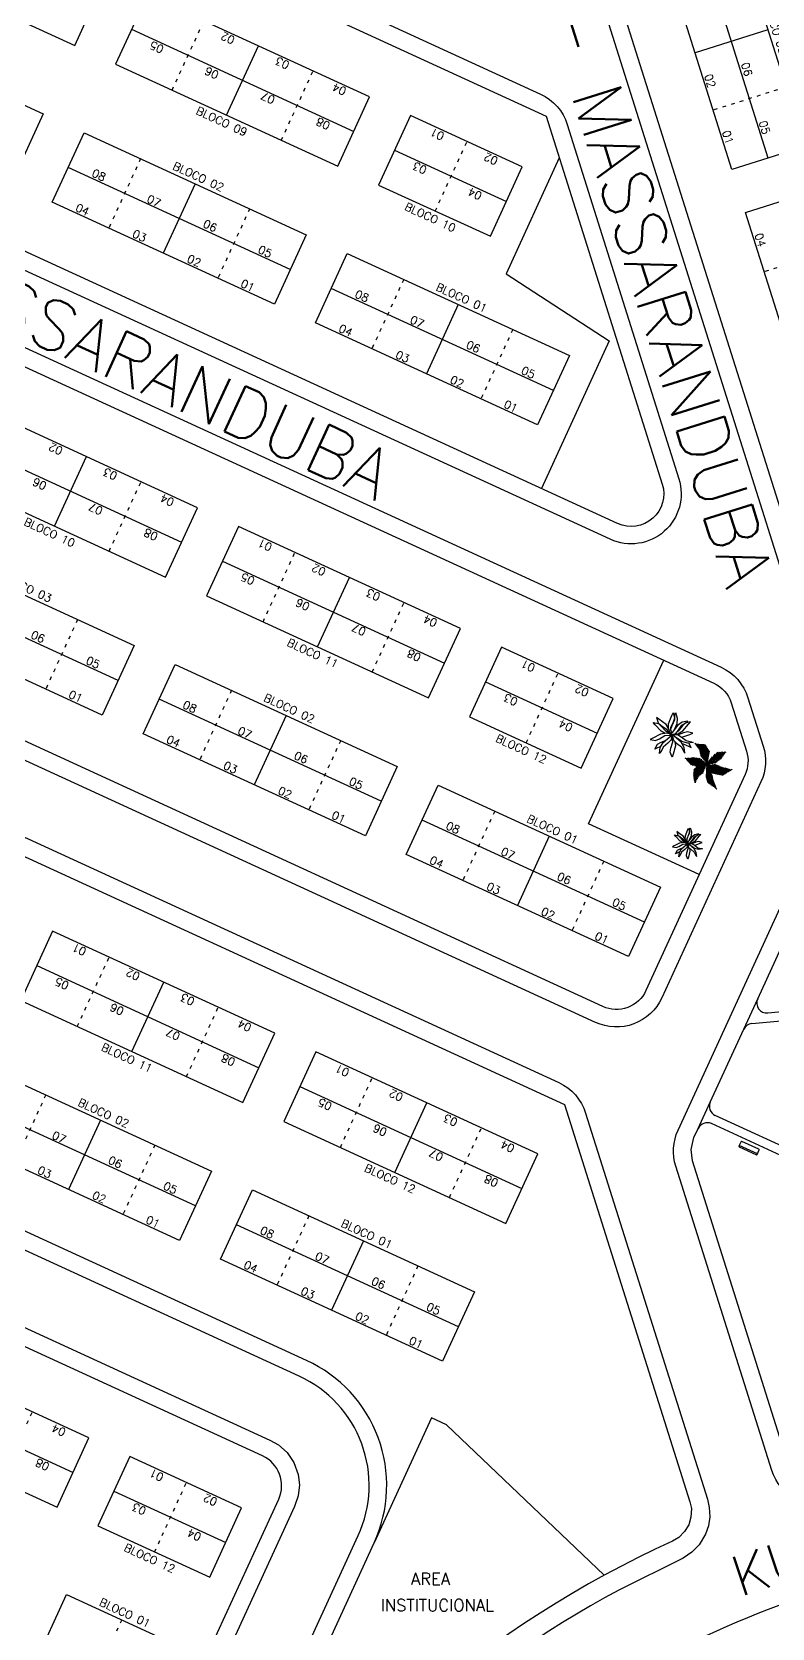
# Model space of a CAD drawing. Extents: x 714896 to 749292, y 8417558 to 8447149.
# Drawn here: x 739286.4 to 739360.4, y 8429287.9 to 8429447.4 of the extents above; entities that cross this region are included whole.
import ezdxf

# ---------------------------------------------------------------- set-up
doc = ezdxf.new("R2010")
doc.units = 0
doc.header["$MEASUREMENT"] = 0
doc.linetypes.add('ACAD_ISO03W100', pattern=[30, 12, -18])
for name, color, linetype in [('LOTE', 7, 'CONTINUOUS'), ('NUM-PORTA', 7, 'CONTINUOUS'), ('QUADRA', 6, 'CONTINUOUS'), ('REFERENCIA', 7, 'CONTINUOUS'), ('TEXTO', 7, 'CONTINUOUS'), ('TEXTODERUA', 3, 'CONTINUOUS')]:
    doc.layers.add(name, color=color, linetype=linetype)
doc.styles.add('ROMANS', font='ROMANS.SHX', dxfattribs={"height": 1.5})

msp = doc.modelspace()

# ---------------------------------------------------------------- linework, layer by layer
at = {"layer": 'LOTE', "color": 7}
for p, q in [((739359.94, 8429349.37, 524.97), (739380.35, 8429351.28, 524.97)), ((739358.36, 8429348.32, 524.97), (739380.02, 8429350.34, 524.97)), ((739375.02, 8429328.8, 524.97), (739354.31, 8429338.31, 524.97)), ((739375.4, 8429329.62, 524.97), (739354.69, 8429339.13, 524.97))]:
    msp.add_line(p, q, dxfattribs=at)
at = {"layer": 'LOTE', "color": 7, "elevation": 524.97}
for points in [[(739290.67, 8429446.07), (739293.85, 8429453.01), (739271.65, 8429463.21), (739268.46, 8429456.27)], [(739349.01, 8429456.97), (739356.29, 8429459.27), (739363.64, 8429435.96), (739356.36, 8429433.67)], [(739316.96, 8429434), (739320.15, 8429440.94), (739297.94, 8429451.13), (739294.76, 8429444.19)], [(739262.13, 8429442.49), (739265.32, 8429449.42), (739287.53, 8429439.23), (739284.34, 8429432.29)], [(739332.22, 8429426.99), (739335.4, 8429433.93), (739324.24, 8429439.06), (739321.05, 8429432.12)], [(739288.43, 8429430.41), (739291.62, 8429437.35), (739313.82, 8429427.15), (739310.64, 8429420.22)], [(739357.71, 8429429.38), (739365, 8429431.67), (739372.35, 8429408.37), (739365.07, 8429406.07)], [(739314.73, 8429418.34), (739317.91, 8429425.28), (739340.12, 8429415.08), (739336.93, 8429408.14)], [(739280.74, 8429410.07), (739277.55, 8429403.13), (739299.76, 8429392.93), (739302.94, 8429399.87)], [(739307.03, 8429397.99), (739303.85, 8429391.05), (739326.05, 8429380.86), (739329.24, 8429387.8)], [(739271.22, 8429389.35), (739274.41, 8429396.28), (739296.62, 8429386.09), (739293.43, 8429379.15)], [(739333.33, 8429385.92), (739330.14, 8429378.98), (739341.31, 8429373.85), (739344.49, 8429380.79)], [(739297.52, 8429377.27), (739300.71, 8429384.21), (739322.91, 8429374.01), (739319.73, 8429367.08)], [(739323.81, 8429365.2), (739327, 8429372.14), (739349.21, 8429361.94), (739346.02, 8429355)], [(739288.46, 8429357.55), (739285.28, 8429350.61), (739307.48, 8429340.42), (739310.67, 8429347.35)], [(739314.76, 8429345.48), (739311.57, 8429338.54), (739333.78, 8429328.34), (739336.97, 8429335.28)], [(739278.95, 8429336.83), (739282.14, 8429343.77), (739304.34, 8429333.57), (739301.16, 8429326.63)], [(739305.25, 8429324.76), (739308.43, 8429331.7), (739330.64, 8429321.5), (739327.45, 8429314.56)], [(739269.89, 8429317.11), (739266.71, 8429310.17), (739288.91, 8429299.98), (739292.1, 8429306.91)], [(739296.19, 8429305.04), (739293, 8429298.1), (739304.17, 8429292.97), (739307.35, 8429299.91)], [(739286.68, 8429284.32), (739289.86, 8429291.25), (739301.03, 8429286.13), (739297.84, 8429279.19)]]:
    msp.add_lwpolyline(points, close=True, dxfattribs=at)
for points in [[(739359.98, 8429434.81), (739352.65, 8429458.12)], [(739296.36, 8429447.68), (739318.56, 8429437.48)], [(739359.96, 8429447.62), (739352.68, 8429445.33)], [(739305.86, 8429439.09), (739309.05, 8429446.03)], [(739322.65, 8429435.6), (739333.82, 8429430.48)], [(739312.22, 8429423.67), (739290.02, 8429433.87)], [(739339.11, 8429434.82), (739333.79, 8429423.23), (739344.1, 8429416.55), (739337.32, 8429401.8)], [(739302.72, 8429432.25), (739299.53, 8429425.31)], [(739338.52, 8429411.59), (739316.31, 8429421.79)], [(739329.01, 8429420.18), (739325.83, 8429413.24)], [(739279.15, 8429406.61), (739301.36, 8429396.42)], [(739288.66, 8429398.03), (739291.84, 8429404.97)], [(739305.45, 8429394.54), (739327.65, 8429384.34)], [(739295.02, 8429382.6), (739272.81, 8429392.8)], [(739314.95, 8429385.95), (739318.14, 8429392.89)], [(739353.09, 8429363.2), (739342.04, 8429368.27), (739349.56, 8429384.63)], [(739331.74, 8429382.46), (739342.91, 8429377.34)], [(739321.31, 8429370.53), (739299.1, 8429380.72)], [(739311.81, 8429379.11), (739308.62, 8429372.17)], [(739347.61, 8429358.45), (739325.4, 8429368.65)], [(739338.1, 8429367.04), (739334.92, 8429360.1)], [(739286.88, 8429354.1), (739309.08, 8429343.9)], [(739296.38, 8429345.51), (739299.57, 8429352.45)], [(739313.17, 8429342.02), (739335.38, 8429331.83)], [(739302.74, 8429330.09), (739280.54, 8429340.28)], [(739322.68, 8429333.44), (739325.86, 8429340.38)], [(739293.24, 8429338.67), (739290.05, 8429331.73)], [(739329.04, 8429318.01), (739306.83, 8429328.21)], [(739319.53, 8429326.6), (739316.35, 8429319.66)], [(739268.31, 8429313.66), (739290.51, 8429303.46)], [(739343.6, 8429293.18), (739327.84, 8429308.22), (739326.34, 8429308.91), (739320.6, 8429296.41)], [(739294.6, 8429301.58), (739305.77, 8429296.46)]]:
    msp.add_lwpolyline(points, dxfattribs=at)
at = {"layer": 'LOTE', "color": 7, "linetype": 'ACAD_ISO03W100', "ltscale": 0.03, "elevation": 524.97}
for points in [[(739300.41, 8429441.6), (739303.6, 8429448.54)], [(739311.32, 8429436.59), (739314.5, 8429443.53)], [(739361.77, 8429441.9), (739354.49, 8429439.6)], [(739326.71, 8429429.52), (739329.89, 8429436.46)], [(739297.26, 8429434.76), (739294.08, 8429427.82)], [(739308.17, 8429429.75), (739304.98, 8429422.81)], [(739366.87, 8429425.75), (739359.58, 8429423.45)], [(739323.56, 8429422.68), (739320.37, 8429415.74)], [(739334.46, 8429417.68), (739331.28, 8429410.74)], [(739294.11, 8429395.52), (739297.3, 8429402.46)], [(739309.5, 8429388.46), (739312.69, 8429395.4)], [(739320.41, 8429383.45), (739323.59, 8429390.39)], [(739290.96, 8429388.68), (739287.78, 8429381.74)], [(739335.8, 8429376.38), (739338.98, 8429383.32)], [(739306.35, 8429381.62), (739303.17, 8429374.68)], [(739317.26, 8429376.61), (739314.07, 8429369.67)], [(739332.65, 8429369.54), (739329.46, 8429362.6)], [(739343.55, 8429364.53), (739340.37, 8429357.6)], [(739290.93, 8429348.02), (739294.12, 8429354.96)], [(739301.84, 8429343.01), (739305.02, 8429349.95)], [(739317.23, 8429335.94), (739320.41, 8429342.88)], [(739287.78, 8429341.18), (739284.6, 8429334.24)], [(739328.13, 8429330.94), (739331.32, 8429337.87)], [(739298.69, 8429336.17), (739295.5, 8429329.23)], [(739314.08, 8429329.1), (739310.89, 8429322.16)], [(739324.98, 8429324.09), (739321.8, 8429317.16)], [(739283.27, 8429302.57), (739286.45, 8429309.51)], [(739298.66, 8429295.5), (739301.84, 8429302.44)], [(739295.37, 8429288.72), (739292.19, 8429281.79)]]:
    msp.add_lwpolyline(points, dxfattribs=at)
at = {"layer": 'LOTE', "color": 7}
for centre, start, end in [((739359.85, 8429350.37, 524.97), 155.3364, 275.3364), ((739358.45, 8429347.32, 524.97), 95.3364, 155.3364), ((739355.11, 8429340.04, 524.97), 155.3364, 245.3364), ((739353.9, 8429337.4, 524.97), 65.3364, 155.3364)]:
    msp.add_arc(centre, 1, start, end, dxfattribs=at)
at = {"layer": 'QUADRA', "color": 6, "elevation": 524.97}
msp.add_lwpolyline([(739367.69, 8429379.29), (739330.18, 8429498.04), (739329.85, 8429498.88), (739329.19, 8429500.25), (739328.24, 8429501.76), (739327.18, 8429503.09), (739326.06, 8429504.19), (739324.36, 8429505.5), (739322.8, 8429506.4), (739244.57, 8429542.32, -0.493265), (739242.98, 8429546.63), (739254.45, 8429571.62, -0.416365), (739258.76, 8429573.22), (739336.5, 8429537.52, 0.512171), (739355.91, 8429548.54), (739356.12, 8429548.53), (739351.05, 8429494.46), (739350.6, 8429489.67), (739385.3, 8429379.71)], format="xyb", dxfattribs=at)
for points in [[(739349.4, 8429402.23, -0.650494), (739344.94, 8429398.3), (739207.66, 8429461.34, -0.414214), (739205.94, 8429465.98), (739217.31, 8429490.74, -0.414214), (739221.62, 8429492.34), (739337.8, 8429439)], [(739356.3, 8429380.36), (739357.82, 8429375.53, -0.186129), (739357.68, 8429373.19), (739347.77, 8429351.61, -0.414214), (739343.46, 8429350.02), (739189.09, 8429420.9, -0.414214), (739187.37, 8429425.54), (739198.64, 8429450.07, -0.414214), (739203.28, 8429451.8), (739354.55, 8429382.33, -0.211758)], [(739320.6, 8429296.41, 0.414214), (739313.85, 8429314.65), (739170.3, 8429380.56, -0.414214), (739168.7, 8429384.87), (739180.07, 8429409.63, -0.414214), (739184.71, 8429411.35), (739339.64, 8429340.21), (739352.17, 8429300.51), (739352.31, 8429299.83), (739352.27, 8429298.99), (739352.05, 8429298.23), (739351.64, 8429297.54), (739351.05, 8429296.95), (739350.41, 8429296.57, 0.142588), (739305.45, 8429257.98), (739303.39, 8429258.93), (739309.13, 8429271.42), (739320.6, 8429296.41)], [(739151.73, 8429340.12), (739295.28, 8429274.21, 0.414214), (739299.59, 8429275.8), (739311.06, 8429300.79, 0.414214), (739309.46, 8429305.1), (739165.91, 8429371.02, 0.414214), (739161.6, 8429369.42), (739150.13, 8429344.43, 0.414214)]]:
    msp.add_lwpolyline(points, format="xyb", close=True, dxfattribs=at)
msp.add_lwpolyline([(739361.95, 8429304.42), (739352.43, 8429334.59), (739352.28, 8429335.73), (739352.57, 8429336.92), (739352.99, 8429337.82), (739354.2, 8429340.46), (739357.54, 8429347.74), (739358.94, 8429350.78), (739366.53, 8429367.31)], dxfattribs=at)
at = {"layer": 'REFERENCIA', "color": 3}
for p, q in [((739350.01, 8429377.41, 524.97), (739350.17, 8429377.33, 524.97)), ((739350.09, 8429377.26, 524.97), (739350.19, 8429377.23, 524.97)), ((739352.67, 8429376.29, 524.97), (739352.67, 8429376.31, 524.97)), ((739352.7, 8429376.27, 524.97), (739352.67, 8429376.27, 524.97)), ((739352.86, 8429376.17, 524.97), (739352.73, 8429376.18, 524.97)), ((739352.75, 8429376.24, 524.97), (739352.76, 8429376.3, 524.97)), ((739353.02, 8429376.08, 524.97), (739352.8, 8429376.09, 524.97)), ((739352.83, 8429376.19, 524.97), (739352.85, 8429376.29, 524.97)), ((739353.19, 8429375.98, 524.97), (739352.86, 8429376, 524.97)), ((739352.91, 8429376.15, 524.97), (739352.94, 8429376.28, 524.97)), ((739352.99, 8429376.1, 524.97), (739353.03, 8429376.27, 524.97)), ((739353.07, 8429376.05, 524.97), (739353.11, 8429376.26, 524.97)), ((739353.15, 8429376, 524.97), (739353.2, 8429376.25, 524.97)), ((739353.23, 8429375.96, 524.97), (739353.29, 8429376.24, 524.97)), ((739353.31, 8429375.91, 524.97), (739353.38, 8429376.23, 524.97)), ((739353.39, 8429375.86, 524.97), (739353.46, 8429376.23, 524.97)), ((739353.46, 8429375.77, 524.97), (739353.55, 8429376.22, 524.97)), ((739353.52, 8429375.65, 524.97), (739353.64, 8429376.21, 524.97)), ((739353.59, 8429375.52, 524.97), (739353.72, 8429376.17, 524.97)), ((739353.65, 8429375.39, 524.97), (739353.79, 8429376.07, 524.97)), ((739353.71, 8429375.27, 524.97), (739353.86, 8429375.96, 524.97)), ((739351.7, 8429374.86, 524.97), (739351.74, 8429374.81, 524.97)), ((739351.74, 8429374.8, 524.97), (739351.72, 8429374.79, 524.97)), ((739351.85, 8429374.76, 524.97), (739351.77, 8429374.72, 524.97)), ((739351.81, 8429374.87, 524.97), (739351.88, 8429374.75, 524.97)), ((739351.96, 8429374.72, 524.97), (739351.83, 8429374.65, 524.97)), ((739352.07, 8429374.67, 524.97), (739351.89, 8429374.58, 524.97)), ((739351.91, 8429374.87, 524.97), (739352.02, 8429374.69, 524.97)), ((739352.18, 8429374.63, 524.97), (739351.94, 8429374.51, 524.97)), ((739352.3, 8429374.59, 524.97), (739352, 8429374.44, 524.97)), ((739352.01, 8429374.87, 524.97), (739352.16, 8429374.64, 524.97)), ((739352.41, 8429374.54, 524.97), (739352.06, 8429374.37, 524.97)), ((739352.11, 8429374.88, 524.97), (739352.3, 8429374.58, 524.97)), ((739352.53, 8429374.51, 524.97), (739352.11, 8429374.3, 524.97)), ((739352.73, 8429374.51, 524.97), (739352.17, 8429374.23, 524.97)), ((739352.21, 8429374.88, 524.97), (739352.45, 8429374.53, 524.97)), ((739352.92, 8429374.51, 524.97), (739352.23, 8429374.16, 524.97)), ((739352.32, 8429374.89, 524.97), (739352.57, 8429374.51, 524.97)), ((739353.12, 8429374.5, 524.97), (739352.35, 8429374.12, 524.97)), ((739352.42, 8429374.89, 524.97), (739352.67, 8429374.51, 524.97)), ((739353.22, 8429374.46, 524.97), (739352.48, 8429374.09, 524.97)), ((739352.52, 8429374.89, 524.97), (739352.78, 8429374.51, 524.97)), ((739353.33, 8429374.41, 524.97), (739352.61, 8429374.06, 524.97)), ((739352.64, 8429374.88, 524.97), (739352.88, 8429374.51, 524.97)), ((739353.44, 8429374.37, 524.97), (739352.74, 8429374.02, 524.97)), ((739352.75, 8429374.86, 524.97), (739352.98, 8429374.51, 524.97)), ((739352.86, 8429374.85, 524.97), (739353.09, 8429374.51, 524.97)), ((739353.35, 8429375.88, 524.97), (739352.92, 8429375.91, 524.97)), ((739353.45, 8429375.79, 524.97), (739352.98, 8429375.82, 524.97)), ((739352.98, 8429374.84, 524.97), (739353.23, 8429374.46, 524.97)), ((739353.5, 8429375.7, 524.97), (739353.05, 8429375.72, 524.97)), ((739353.09, 8429374.83, 524.97), (739353.37, 8429374.4, 524.97)), ((739353.54, 8429375.61, 524.97), (739353.11, 8429375.63, 524.97)), ((739353.59, 8429375.52, 524.97), (739353.13, 8429375.54, 524.97)), ((739353.63, 8429375.43, 524.97), (739353.15, 8429375.46, 524.97)), ((739353.68, 8429375.34, 524.97), (739353.17, 8429375.37, 524.97)), ((739353.72, 8429375.25, 524.97), (739353.19, 8429375.28, 524.97)), ((739353.75, 8429375.16, 524.97), (739353.21, 8429375.19, 524.97)), ((739353.76, 8429375.07, 524.97), (739353.23, 8429375.1, 524.97)), ((739353.77, 8429374.98, 524.97), (739353.25, 8429375.01, 524.97)), ((739353.25, 8429374.74, 524.97), (739353.52, 8429374.33, 524.97)), ((739353.78, 8429374.89, 524.97), (739353.32, 8429374.92, 524.97)), ((739353.79, 8429374.81, 524.97), (739353.4, 8429374.83, 524.97)), ((739353.8, 8429374.72, 524.97), (739353.49, 8429374.73, 524.97)), ((739353.5, 8429374.52, 524.97), (739353.66, 8429374.27, 524.97)), ((739353.81, 8429374.63, 524.97), (739353.57, 8429374.64, 524.97)), ((739353.84, 8429374.43, 524.97), (739353.58, 8429374.31, 524.97)), ((739353.82, 8429374.54, 524.97), (739353.66, 8429374.55, 524.97)), ((739353.83, 8429374.45, 524.97), (739353.75, 8429374.46, 524.97)), ((739353.76, 8429375.06, 524.97), (739353.92, 8429375.85, 524.97)), ((739353.79, 8429374.78, 524.97), (739353.99, 8429375.75, 524.97)), ((739353.83, 8429374.5, 524.97), (739354.06, 8429375.64, 524.97)), ((739354.08, 8429374.45, 524.97), (739353.83, 8429374.33, 524.97)), ((739353.84, 8429374.36, 524.97), (739353.83, 8429374.36, 524.97)), ((739353.88, 8429374.34, 524.97), (739354.13, 8429375.54, 524.97)), ((739353.99, 8429374.37, 524.97), (739354.5, 8429374.3, 524.97)), ((739354.02, 8429374.44, 524.97), (739354.41, 8429374.97, 524.97)), ((739354.05, 8429374.45, 524.97), (739354.74, 8429374.36, 524.97)), ((739354.11, 8429374.53, 524.97), (739354.83, 8429374.43, 524.97)), ((739354.17, 8429374.61, 524.97), (739354.93, 8429374.51, 524.97)), ((739354.23, 8429374.69, 524.97), (739355.02, 8429374.59, 524.97)), ((739354.29, 8429374.77, 524.97), (739355.12, 8429374.66, 524.97)), ((739354.35, 8429374.85, 524.97), (739355.22, 8429374.74, 524.97)), ((739354.45, 8429374.88, 524.97), (739354.7, 8429375.22, 524.97)), ((739354.55, 8429374.91, 524.97), (739355.31, 8429374.81, 524.97)), ((739354.59, 8429374.92, 524.97), (739354.95, 8429375.42, 524.97)), ((739354.73, 8429374.96, 524.97), (739355.07, 8429375.43, 524.97)), ((739354.76, 8429374.97, 524.97), (739355.37, 8429374.9, 524.97)), ((739354.87, 8429375.01, 524.97), (739355.18, 8429375.44, 524.97)), ((739354.97, 8429375.04, 524.97), (739355.42, 8429374.98, 524.97)), ((739355.01, 8429375.05, 524.97), (739355.3, 8429375.45, 524.97)), ((739355.15, 8429375.09, 524.97), (739355.41, 8429375.46, 524.97)), ((739355.16, 8429375.1, 524.97), (739355.48, 8429375.06, 524.97)), ((739355.28, 8429375.17, 524.97), (739355.53, 8429375.14, 524.97)), ((739355.34, 8429375.2, 524.97), (739355.53, 8429375.47, 524.97)), ((739355.41, 8429375.24, 524.97), (739355.59, 8429375.22, 524.97)), ((739355.53, 8429375.32, 524.97), (739355.64, 8429375.48, 524.97)), ((739355.53, 8429375.32, 524.97), (739355.65, 8429375.3, 524.97)), ((739355.65, 8429375.39, 524.97), (739355.7, 8429375.38, 524.97)), ((739355.72, 8429375.43, 524.97), (739355.74, 8429375.47, 524.97)), ((739352.76, 8429372.93, 524.97), (739352.52, 8429373.09, 524.97)), ((739352.74, 8429372.83, 524.97), (739352.52, 8429372.98, 524.97)), ((739352.77, 8429373.02, 524.97), (739352.53, 8429373.19, 524.97)), ((739352.8, 8429373.22, 524.97), (739352.54, 8429373.39, 524.97)), ((739352.78, 8429373.12, 524.97), (739352.54, 8429373.29, 524.97)), ((739352.81, 8429373.31, 524.97), (739352.55, 8429373.49, 524.97)), ((739352.73, 8429372.73, 524.97), (739352.55, 8429372.86, 524.97)), ((739352.82, 8429373.41, 524.97), (739352.56, 8429373.59, 524.97)), ((739352.88, 8429373.48, 524.97), (739352.57, 8429373.69, 524.97)), ((739352.93, 8429373.55, 524.97), (739352.62, 8429373.76, 524.97)), ((739352.98, 8429373.62, 524.97), (739352.68, 8429373.82, 524.97)), ((739352.78, 8429372.55, 524.97), (739352.74, 8429372.79, 524.97)), ((739353.03, 8429373.7, 524.97), (739352.75, 8429373.89, 524.97)), ((739352.85, 8429372.67, 524.97), (739352.77, 8429373.07, 524.97)), ((739353.08, 8429373.77, 524.97), (739352.81, 8429373.95, 524.97)), ((739352.92, 8429372.78, 524.97), (739352.81, 8429373.34, 524.97)), ((739352.98, 8429372.9, 524.97), (739352.87, 8429373.48, 524.97)), ((739353.14, 8429373.83, 524.97), (739352.88, 8429374.01, 524.97)), ((739353.23, 8429373.87, 524.97), (739352.94, 8429374.07, 524.97)), ((739353.05, 8429373.02, 524.97), (739352.95, 8429373.58, 524.97)), ((739353.55, 8429374.32, 524.97), (739352.98, 8429374.04, 524.97)), ((739353.32, 8429373.92, 524.97), (739353, 8429374.14, 524.97)), ((739353.13, 8429373.09, 524.97), (739353.02, 8429373.68, 524.97)), ((739353.21, 8429373.15, 524.97), (739353.09, 8429373.78, 524.97)), ((739353.41, 8429373.96, 524.97), (739353.11, 8429374.17, 524.97)), ((739353.28, 8429373.21, 524.97), (739353.16, 8429373.84, 524.97)), ((739353.36, 8429373.26, 524.97), (739353.25, 8429373.88, 524.97)), ((739353.5, 8429374.01, 524.97), (739353.26, 8429374.17, 524.97)), ((739353.65, 8429374.28, 524.97), (739353.29, 8429374.1, 524.97)), ((739353.44, 8429373.32, 524.97), (739353.33, 8429373.92, 524.97)), ((739353.59, 8429374.05, 524.97), (739353.41, 8429374.18, 524.97)), ((739353.51, 8429373.43, 524.97), (739353.41, 8429373.96, 524.97)), ((739353.57, 8429373.57, 524.97), (739353.49, 8429374, 524.97)), ((739353.68, 8429374.1, 524.97), (739353.56, 8429374.18, 524.97)), ((739353.64, 8429373.71, 524.97), (739353.57, 8429374.04, 524.97)), ((739353.76, 8429374.23, 524.97), (739353.6, 8429374.15, 524.97)), ((739353.7, 8429373.85, 524.97), (739353.65, 8429374.08, 524.97)), ((739353.85, 8429374.34, 524.97), (739353.69, 8429374.26, 524.97)), ((739353.77, 8429374.14, 524.97), (739353.72, 8429374.18, 524.97)), ((739353.76, 8429373.99, 524.97), (739353.73, 8429374.14, 524.97)), ((739353.75, 8429374.3, 524.97), (739353.82, 8429374.18, 524.97)), ((739353.78, 8429373.04, 524.97), (739354.41, 8429373.13, 524.97)), ((739353.78, 8429372.95, 524.97), (739354.43, 8429373.04, 524.97)), ((739353.78, 8429373, 524.97), (739353.94, 8429372.39, 524.97)), ((739353.79, 8429373.13, 524.97), (739354.37, 8429373.21, 524.97)), ((739353.86, 8429374.24, 524.97), (739353.8, 8429374.21, 524.97)), ((739353.8, 8429373.31, 524.97), (739354.3, 8429373.38, 524.97)), ((739353.8, 8429373.22, 524.97), (739354.33, 8429373.3, 524.97)), ((739353.81, 8429373.49, 524.97), (739354.22, 8429373.55, 524.97)), ((739353.81, 8429373.4, 524.97), (739354.26, 8429373.46, 524.97)), ((739353.84, 8429374.01, 524.97), (739353.82, 8429374.16, 524.97)), ((739353.82, 8429374.13, 524.97), (739353.82, 8429374.15, 524.97)), ((739353.82, 8429374.14, 524.97), (739354.07, 8429374.1, 524.97)), ((739353.82, 8429373.58, 524.97), (739354.18, 8429373.63, 524.97)), ((739353.83, 8429373.76, 524.97), (739354.1, 8429373.79, 524.97)), ((739353.83, 8429373.67, 524.97), (739354.14, 8429373.71, 524.97)), ((739353.84, 8429374.21, 524.97), (739353.87, 8429374.2, 524.97)), ((739353.84, 8429373.85, 524.97), (739354.06, 8429373.88, 524.97)), ((739353.84, 8429372.87, 524.97), (739354.45, 8429372.96, 524.97)), ((739353.85, 8429374.03, 524.97), (739354.03, 8429374.06, 524.97)), ((739353.85, 8429373.93, 524.97), (739354.03, 8429373.96, 524.97)), ((739353.96, 8429374.12, 524.97), (739353.87, 8429374.18, 524.97)), ((739353.88, 8429374.22, 524.97), (739354.39, 8429374.15, 524.97)), ((739353.91, 8429372.79, 524.97), (739354.46, 8429372.87, 524.97)), ((739353.93, 8429374.29, 524.97), (739354.19, 8429374.25, 524.97)), ((739353.93, 8429372.76, 524.97), (739354.05, 8429372.31, 524.97)), ((739353.98, 8429372.71, 524.97), (739354.48, 8429372.78, 524.97)), ((739354.07, 8429374.03, 524.97), (739354.21, 8429374.14, 524.97)), ((739354.07, 8429374.03, 524.97), (739354.18, 8429373.61, 524.97)), ((739354.14, 8429373.98, 524.97), (739354.45, 8429374.21, 524.97)), ((739354.18, 8429373.95, 524.97), (739354.35, 8429373.33, 524.97)), ((739354.22, 8429373.92, 524.97), (739354.64, 8429374.24, 524.97)), ((739354.29, 8429373.87, 524.97), (739354.74, 8429374.2, 524.97)), ((739354.3, 8429373.86, 524.97), (739354.44, 8429373.31, 524.97)), ((739354.36, 8429373.81, 524.97), (739354.84, 8429374.17, 524.97)), ((739354.41, 8429373.78, 524.97), (739354.54, 8429373.29, 524.97)), ((739354.44, 8429373.76, 524.97), (739354.93, 8429374.13, 524.97)), ((739354.51, 8429373.74, 524.97), (739354.63, 8429373.27, 524.97)), ((739354.55, 8429373.73, 524.97), (739355.03, 8429374.09, 524.97)), ((739354.61, 8429373.72, 524.97), (739354.73, 8429373.25, 524.97)), ((739354.66, 8429373.71, 524.97), (739355.13, 8429374.06, 524.97)), ((739354.7, 8429373.7, 524.97), (739354.82, 8429373.23, 524.97)), ((739354.78, 8429373.68, 524.97), (739355.23, 8429374.02, 524.97)), ((739354.8, 8429373.68, 524.97), (739354.92, 8429373.22, 524.97)), ((739354.89, 8429373.66, 524.97), (739355.32, 8429373.98, 524.97)), ((739354.89, 8429373.66, 524.97), (739355.02, 8429373.2, 524.97)), ((739354.99, 8429373.64, 524.97), (739355.11, 8429373.18, 524.97)), ((739355.01, 8429373.64, 524.97), (739355.42, 8429373.95, 524.97)), ((739355.09, 8429373.62, 524.97), (739355.21, 8429373.16, 524.97)), ((739355.12, 8429373.61, 524.97), (739355.52, 8429373.91, 524.97)), ((739355.18, 8429373.6, 524.97), (739355.3, 8429373.14, 524.97)), ((739355.24, 8429373.59, 524.97), (739355.63, 8429373.88, 524.97)), ((739355.28, 8429373.58, 524.97), (739355.4, 8429373.12, 524.97)), ((739355.37, 8429373.59, 524.97), (739355.48, 8429373.14, 524.97)), ((739355.38, 8429373.59, 524.97), (739355.74, 8429373.86, 524.97)), ((739355.45, 8429373.6, 524.97), (739355.56, 8429373.19, 524.97)), ((739355.54, 8429373.61, 524.97), (739355.64, 8429373.24, 524.97)), ((739355.56, 8429373.61, 524.97), (739355.85, 8429373.83, 524.97)), ((739355.63, 8429373.62, 524.97), (739355.72, 8429373.29, 524.97)), ((739355.72, 8429373.63, 524.97), (739355.8, 8429373.34, 524.97)), ((739355.73, 8429373.63, 524.97), (739355.96, 8429373.8, 524.97)), ((739355.81, 8429373.64, 524.97), (739355.87, 8429373.39, 524.97)), ((739355.9, 8429373.65, 524.97), (739356.07, 8429373.77, 524.97)), ((739355.9, 8429373.65, 524.97), (739355.95, 8429373.43, 524.97)), ((739355.98, 8429373.66, 524.97), (739356.03, 8429373.48, 524.97)), ((739356.07, 8429373.66, 524.97), (739356.18, 8429373.75, 524.97)), ((739356.07, 8429373.67, 524.97), (739356.11, 8429373.53, 524.97)), ((739356.16, 8429373.67, 524.97), (739356.19, 8429373.58, 524.97)), ((739356.24, 8429373.68, 524.97), (739356.31, 8429373.74, 524.97)), ((739356.25, 8429373.68, 524.97), (739356.26, 8429373.63, 524.97)), ((739356.34, 8429373.69, 524.97), (739356.34, 8429373.67, 524.97)), ((739352.71, 8429372.63, 524.97), (739352.57, 8429372.73, 524.97)), ((739352.7, 8429372.54, 524.97), (739352.6, 8429372.61, 524.97)), ((739352.69, 8429372.44, 524.97), (739352.63, 8429372.48, 524.97)), ((739352.72, 8429372.44, 524.97), (739352.7, 8429372.52, 524.97)), ((739354.05, 8429372.63, 524.97), (739354.5, 8429372.7, 524.97)), ((739354.06, 8429372.62, 524.97), (739354.16, 8429372.23, 524.97)), ((739354.12, 8429372.56, 524.97), (739354.52, 8429372.61, 524.97)), ((739354.19, 8429372.48, 524.97), (739354.55, 8429372.53, 524.97)), ((739354.19, 8429372.47, 524.97), (739354.28, 8429372.15, 524.97)), ((739354.26, 8429372.4, 524.97), (739354.59, 8429372.45, 524.97)), ((739354.32, 8429372.32, 524.97), (739354.62, 8429372.36, 524.97)), ((739354.32, 8429372.32, 524.97), (739354.39, 8429372.07, 524.97)), ((739354.39, 8429372.24, 524.97), (739354.65, 8429372.28, 524.97)), ((739354.45, 8429372.18, 524.97), (739354.5, 8429371.98, 524.97)), ((739354.46, 8429372.16, 524.97), (739354.68, 8429372.19, 524.97)), ((739354.53, 8429372.08, 524.97), (739354.72, 8429372.11, 524.97)), ((739354.58, 8429372.03, 524.97), (739354.61, 8429371.9, 524.97)), ((739354.6, 8429372, 524.97), (739354.75, 8429372.03, 524.97)), ((739354.67, 8429371.93, 524.97), (739354.78, 8429371.94, 524.97)), ((739354.71, 8429371.88, 524.97), (739354.73, 8429371.82, 524.97)), ((739354.74, 8429371.85, 524.97), (739354.82, 8429371.86, 524.97)), ((739354.81, 8429371.77, 524.97), (739354.85, 8429371.77, 524.97)), ((739351.68, 8429366.46, 524.97), (739351.8, 8429366.41, 524.97)), ((739351.74, 8429366.36, 524.97), (739351.82, 8429366.34, 524.97))]:
    msp.add_line(p, q, dxfattribs=at)
at = {"layer": 'REFERENCIA', "color": 11}
msp.add_line((739358.91, 8429335.29, 524.97), (739357.1, 8429336.12, 524.97), dxfattribs=at)
at = {"layer": 'REFERENCIA', "color": 24, "elevation": 524.97}
for points in [[(739403.89, 8429329.58, -0.446658), (739394.67, 8429309.24), (739366.62, 8429300.39, -0.414214), (739360.35, 8429303.66), (739350.76, 8429334.06, -0.186129), (739350.98, 8429337.65), (739365.63, 8429369.54, 0.186129), (739366.17, 8429378.16), (739328.51, 8429497.52, 0.211758), (739322.07, 8429504.81), (739243.84, 8429540.73, -0.414214), (739241.39, 8429547.36), (739252.86, 8429572.35, -0.420136), (739259.49, 8429574.81), (739337.23, 8429539.11, 0.516733), (739354.19, 8429548.9), (739356.91, 8429577.91)], [(739291.62, 8429266.25, 0.415328), (739307.54, 8429272.15), (739319.01, 8429297.14, 0.414214), (739313.12, 8429313.06), (739169.57, 8429378.97, -0.414214), (739167.11, 8429385.6), (739178.58, 8429410.59, -0.414214), (739185.21, 8429413.05), (739339.06, 8429342.41, -0.211758), (739341.74, 8429339.37), (739353.91, 8429300.79), (739354.1, 8429299.94), (739354.14, 8429299.02), (739354.01, 8429298.12), (739353.73, 8429297.29), (739353.1, 8429296.22), (739352.37, 8429295.47), (739351.5, 8429294.88), (739345.07, 8429291.7, 0.125417), (739307.16, 8429256.94)]]:
    msp.add_lwpolyline(points, format="xyb", dxfattribs=at)
for points in [[(739337.22, 8429441.19, -0.229361), (739339.9, 8429438.15), (739351.06, 8429402.76, -0.650494), (739344.21, 8429396.71), (739206.7, 8429459.85, -0.414214), (739204.25, 8429466.48), (739215.72, 8429491.47, -0.427623), (739222.35, 8429493.93), (739337.22, 8429441.19)], [(739357.97, 8429380.88), (739359.49, 8429376.05, -0.186129), (739359.27, 8429372.46), (739349.36, 8429350.88, -0.414214), (739342.73, 8429348.43), (739188.13, 8429419.41, -0.414214), (739185.68, 8429426.04), (739197.15, 8429451.03, -0.414214), (739203.78, 8429453.49), (739355.28, 8429383.92, -0.211758)], [(739294.55, 8429272.61), (739151, 8429338.53, -0.414214), (739148.54, 8429345.16), (739160.01, 8429370.15, -0.414214), (739166.64, 8429372.61), (739310.19, 8429306.69), (739311.04, 8429306.21), (739311.9, 8429305.44), (739312.59, 8429304.43), (739313.02, 8429303.23), (739313.13, 8429302.22), (739313.01, 8429301.12), (739312.65, 8429300.06), (739301.18, 8429275.07), (739300.31, 8429273.77), (739299.13, 8429272.83), (739297.63, 8429272.26), (739296.03, 8429272.2), (739294.55, 8429272.61)]]:
    msp.add_lwpolyline(points, format="xyb", close=True, dxfattribs=at)
at = {"layer": 'REFERENCIA', "color": 3, "elevation": 524.97}
for points in [[(739350.02, 8429377.83), (739350.04, 8429378.28), (739350.37, 8429379.09), (739350.49, 8429379.37), (739350.63, 8429378.83), (739350.5, 8429378.44), (739350.24, 8429377.86), (739350.26, 8429377.31), (739350.25, 8429377.29)], [(739350.35, 8429377.33), (739350.25, 8429377.72), (739350.4, 8429378.11), (739350.67, 8429378.69), (739350.66, 8429379.24), (739350.71, 8429379.41)], [(739350.71, 8429379.41), (739350.9, 8429378.85), (739350.86, 8429378.26), (739350.6, 8429377.68)], [(739349.68, 8429377.31), (739349.28, 8429377.52), (739348.7, 8429378.18), (739348.49, 8429378.4), (739349.04, 8429378.3), (739349.34, 8429378), (739349.75, 8429377.52), (739350.01, 8429377.41)], [(739350.17, 8429377.33), (739350.1, 8429377.71), (739349.78, 8429378.21), (739349.07, 8429378.73), (739348.83, 8429378.91), (739348.98, 8429378.38), (739349.3, 8429378.11), (739349.82, 8429377.74), (739350.01, 8429377.41)], [(739351.97, 8429378.55), (739351.4, 8429378.43), (739350.91, 8429378.1), (739350.39, 8429377.39), (739350.3, 8429377.26)], [(739350.37, 8429377.19), (739350.75, 8429377.3), (739351.01, 8429377.62), (739351.37, 8429378.15), (739351.85, 8429378.42), (739351.97, 8429378.55)], [(739350.38, 8429377.18), (739350.96, 8429377.26), (739351.47, 8429377.56), (739352.03, 8429378.23), (739352.23, 8429378.47), (739351.68, 8429378.34), (739351.4, 8429378.04), (739351, 8429377.54), (739350.9, 8429377.49)], [(739350.09, 8429377.26), (739349.82, 8429377.33), (739349.23, 8429377.25), (739348.45, 8429376.85), (739348.18, 8429376.71), (739348.73, 8429376.61), (739349.11, 8429376.78), (739349.67, 8429377.09), (739350.22, 8429377.12), (739350.38, 8429377.18)], [(739349.27, 8429376.01), (739348.94, 8429375.86), (739348.66, 8429375.73), (739348.92, 8429376.22), (739349.29, 8429376.42), (739349.73, 8429376.61)], [(739350.17, 8429377.33), (739350.25, 8429377.3), (739350.38, 8429377.18)], [(739350.38, 8429377.18), (739350.19, 8429377.23)], [(739350.67, 8429376.49), (739350.71, 8429376.08), (739350.48, 8429375.22), (739350.4, 8429374.93), (739350.19, 8429375.44), (739350.27, 8429375.85), (739350.45, 8429376.47), (739350.36, 8429377.01), (739350.38, 8429377.18)], [(739350.4, 8429377.2), (739350.38, 8429377.18)], [(739351.36, 8429376.92), (739352.17, 8429377.21), (739352.46, 8429377.32), (739351.92, 8429377.48), (739351.53, 8429377.37), (739350.99, 8429377.16)], [(739351.34, 8429376.34), (739352.01, 8429376.03), (739352.29, 8429375.91), (739352.05, 8429376.35)], [(739353.86, 8429374.19), (739353.75, 8429375.2), (739353.43, 8429375.84), (739352.65, 8429376.3)], [(739353.86, 8429374.19), (739353.11, 8429374.51), (739352.5, 8429374.51), (739351.69, 8429374.82)], [(739353.86, 8429374.19), (739354.35, 8429374.85), (739355.14, 8429375.08), (739355.77, 8429375.46)], [(739353.86, 8429374.19), (739353.11, 8429373.81), (739352.82, 8429373.41), (739352.68, 8429372.36)], [(739353.86, 8429374.19), (739353.78, 8429372.94), (739354.85, 8429371.73)], [(739353.86, 8429374.19), (739354.44, 8429373.75), (739355.28, 8429373.58), (739356.35, 8429373.7)], [(739351.74, 8429366.36), (739351.55, 8429366.41), (739351.14, 8429366.35), (739350.6, 8429366.07), (739350.41, 8429365.97), (739350.79, 8429365.91), (739351.06, 8429366.02), (739351.45, 8429366.24), (739351.83, 8429366.26), (739351.95, 8429366.3)], [(739351.45, 8429366.39), (739351.18, 8429366.54), (739350.77, 8429367), (739350.63, 8429367.16), (739351.01, 8429367.09), (739351.21, 8429366.88), (739351.5, 8429366.54), (739351.68, 8429366.46)], [(739351.8, 8429366.41), (739351.75, 8429366.68), (739351.52, 8429367.02), (739351.03, 8429367.39), (739350.86, 8429367.52), (739350.97, 8429367.14), (739351.19, 8429366.96), (739351.55, 8429366.7), (739351.68, 8429366.46)], [(739351.69, 8429366.76), (739351.71, 8429367.07), (739351.94, 8429367.64), (739352.02, 8429367.84), (739352.12, 8429367.46), (739352.03, 8429367.19), (739351.85, 8429366.78), (739351.86, 8429366.39), (739351.86, 8429366.38)], [(739351.8, 8429366.41), (739351.86, 8429366.38), (739351.95, 8429366.3)], [(739351.92, 8429366.41), (739351.86, 8429366.68), (739351.96, 8429366.96), (739352.15, 8429367.36), (739352.14, 8429367.74), (739352.18, 8429367.86)], [(739353.06, 8429367.26), (739352.66, 8429367.18), (739352.31, 8429366.95), (739351.95, 8429366.45), (739351.89, 8429366.36)], [(739351.94, 8429366.31), (739352.2, 8429366.39), (739352.39, 8429366.61), (739352.64, 8429366.98), (739352.97, 8429367.17), (739353.06, 8429367.26)], [(739351.95, 8429366.3), (739352.35, 8429366.36), (739352.71, 8429366.57), (739353.1, 8429367.04), (739353.24, 8429367.2), (739352.86, 8429367.12), (739352.66, 8429366.9), (739352.38, 8429366.56), (739352.31, 8429366.52)], [(739352.18, 8429367.86), (739352.31, 8429367.47), (739352.28, 8429367.06), (739352.1, 8429366.65)], [(739352.63, 8429366.12), (739353.2, 8429366.33), (739353.4, 8429366.4), (739353.03, 8429366.52), (739352.75, 8429366.43), (739352.37, 8429366.29)], [(739351.17, 8429365.49), (739350.93, 8429365.38), (739350.74, 8429365.29), (739350.92, 8429365.63), (739351.18, 8429365.77), (739351.49, 8429365.91)], [(739352.15, 8429365.82), (739352.17, 8429365.53), (739352.02, 8429364.93), (739351.96, 8429364.73), (739351.81, 8429365.09), (739351.87, 8429365.37), (739351.99, 8429365.8), (739351.93, 8429366.18), (739351.95, 8429366.3)], [(739351.95, 8429366.3), (739351.82, 8429366.34)], [(739351.96, 8429366.32), (739351.95, 8429366.3)]]:
    msp.add_lwpolyline(points, dxfattribs=at)
for points in [[(739349.13, 8429375.31), (739349.2, 8429375.89), (739349.49, 8429376.4), (739350.15, 8429376.98), (739350.38, 8429377.18), (739350.27, 8429376.63), (739349.97, 8429376.34), (739349.48, 8429375.94), (739349.25, 8429375.44)], [(739352.49, 8429376.4), (739351.91, 8429376.33), (739351.35, 8429376.49), (739350.63, 8429377), (739350.38, 8429377.18), (739350.94, 8429377.2), (739351.29, 8429376.97), (739351.8, 8429376.59), (739352.34, 8429376.48)], [(739351.67, 8429375.34), (739351.59, 8429375.91), (739351.29, 8429376.42), (739350.62, 8429376.99), (739350.38, 8429377.18), (739350.51, 8429376.64), (739350.81, 8429376.35), (739351.31, 8429375.96), (739351.55, 8429375.46)], [(739351.07, 8429364.99), (739351.12, 8429365.4), (739351.32, 8429365.76), (739351.79, 8429366.16), (739351.95, 8429366.3), (739351.87, 8429365.92), (739351.66, 8429365.72), (739351.32, 8429365.43), (739351.15, 8429365.08)], [(739353.42, 8429365.76), (739353.02, 8429365.71), (739352.62, 8429365.82), (739352.12, 8429366.18), (739351.95, 8429366.3), (739352.34, 8429366.32), (739352.58, 8429366.16), (739352.94, 8429365.89), (739353.32, 8429365.82)], [(739352.85, 8429365.01), (739352.79, 8429365.42), (739352.58, 8429365.77), (739352.11, 8429366.17), (739351.95, 8429366.3), (739352.03, 8429365.92), (739352.25, 8429365.73), (739352.6, 8429365.45), (739352.77, 8429365.1)]]:
    msp.add_lwpolyline(points, close=True, dxfattribs=at)
at = {"layer": 'REFERENCIA', "color": 11, "elevation": 524.97}
msp.add_lwpolyline([(739357.09, 8429336), (739358.82, 8429335.2, 0.414214), (739358.89, 8429335.23), (739359.09, 8429335.68, 0.414214), (739359.07, 8429335.75), (739357.34, 8429336.54, 0.414214), (739357.28, 8429336.52), (739357.07, 8429336.06, 0.414214)], format="xyb", close=True, dxfattribs=at)
at = {"layer": 'REFERENCIA', "color": 24}
msp.add_arc((739394.31, 8429199.87, 513.94), 96.2, 107.5345, 150.1683, dxfattribs=at)

# ---------------------------------------------------------------- texts
at = {"layer": 'NUM-PORTA', "color": 5, "style": 'ROMANS'}
for s, rotation, p in [('05', 155.1927, (739299.66, 8429445.96, 466.6)), ('07', 155.1927, (739310.78, 8429440.89, 466.6)), ('05', 287.3233, (739359.04, 8429438.41, 466.6)), ('03', 155.1927, (739325.95, 8429433.89, 466.6)), ('07', 335.1927, (739297.8, 8429430.45, 466.6)), ('05', 335.1927, (739308.92, 8429425.39, 466.6)), ('07', 335.1927, (739324.1, 8429418.38, 466.6)), ('05', 335.1927, (739335.22, 8429413.31, 466.6)), ('07', 155.1927, (739293.57, 8429399.83, 466.6)), ('05', 155.1927, (739308.75, 8429392.82, 466.6)), ('07', 155.1927, (739319.87, 8429387.75, 466.6)), ('05', 335.1927, (739291.72, 8429384.32, 466.6)), ('03', 155.1927, (739335.04, 8429380.75, 466.6)), ('07', 335.1927, (739306.89, 8429377.31, 466.6)), ('05', 335.1927, (739318.01, 8429372.25, 466.6)), ('07', 335.1927, (739333.19, 8429365.24, 466.6)), ('05', 335.1927, (739344.31, 8429360.17, 466.6)), ('05', 155.1927, (739290.18, 8429352.38, 466.6)), ('07', 155.1927, (739301.3, 8429347.31, 466.6)), ('05', 155.1927, (739316.47, 8429340.31, 466.6)), ('07', 335.1927, (739288.32, 8429336.87, 466.6)), ('07', 155.1927, (739327.59, 8429335.24, 466.6)), ('05', 335.1927, (739299.44, 8429331.81, 466.6)), ('07', 335.1927, (739314.62, 8429324.8, 466.6)), ('05', 335.1927, (739325.74, 8429319.73, 466.6)), ('03', 155.1927, (739297.9, 8429299.87, 466.6))]:
    msp.add_text(s, height=0.8, rotation=rotation, dxfattribs=at).set_placement(p)
at = {"layer": 'NUM-PORTA', "color": 3, "style": 'ROMANS'}
for s, rotation, p in [('02', 155.1927, (739306.76, 8429446.88, 485.69)), ('02', 287.3233, (739353.59, 8429443.06, 485.69)), ('04', 155.1927, (739317.91, 8429441.77, 485.69)), ('02', 155.1927, (739333.06, 8429434.81, 485.69)), ('04', 335.1927, (739290.67, 8429429.58, 485.69)), ('04', 287.3233, (739358.62, 8429427.16, 485.69)), ('02', 335.1927, (739301.82, 8429424.47, 485.69)), ('04', 335.1927, (739316.97, 8429417.51, 485.69)), ('02', 335.1927, (739328.11, 8429412.39, 485.69)), ('02', 155.1927, (739289.56, 8429405.82, 485.69)), ('04', 155.1927, (739300.7, 8429400.7, 485.69)), ('02', 155.1927, (739315.85, 8429393.74, 485.69)), ('04', 155.1927, (739326.99, 8429388.63, 485.69)), ('02', 155.1927, (739342.15, 8429381.67, 485.69)), ('04', 335.1927, (739299.76, 8429376.44, 485.69)), ('02', 335.1927, (739310.91, 8429371.32, 485.69)), ('04', 335.1927, (739326.06, 8429364.37, 485.69)), ('02', 335.1927, (739337.2, 8429359.25, 485.69)), ('02', 155.1927, (739297.28, 8429353.3, 485.69)), ('04', 155.1927, (739308.43, 8429348.19, 485.69)), ('02', 155.1927, (739323.58, 8429341.23, 485.69)), ('04', 155.1927, (739334.72, 8429336.11, 485.69)), ('02', 335.1927, (739292.34, 8429330.88, 485.69)), ('04', 335.1927, (739307.49, 8429323.93, 485.69)), ('02', 335.1927, (739318.63, 8429318.81, 485.69)), ('04', 155.1927, (739289.86, 8429307.75, 485.69)), ('02', 155.1927, (739305.01, 8429300.79, 485.69))]:
    msp.add_text(s, height=0.8, rotation=rotation, dxfattribs=at).set_placement(p)
at = {"layer": 'NUM-PORTA', "color": 2, "style": 'ROMANS'}
for s, rotation, p in [('03', 155.1927, (739312.22, 8429444.38, 485.69)), ('01', 155.1927, (739327.69, 8429437.27, 485.69)), ('01', 287.3233, (739355.37, 8429437.43, 485.69)), ('03', 335.1927, (739296.36, 8429426.97, 485.69)), ('01', 335.1927, (739307.18, 8429422, 485.69)), ('03', 335.1927, (739322.66, 8429414.89, 485.69)), ('01', 335.1927, (739333.48, 8429409.93, 485.69)), ('03', 155.1927, (739295.01, 8429403.31, 485.69)), ('01', 155.1927, (739310.49, 8429396.21, 485.69)), ('03', 155.1927, (739321.31, 8429391.24, 485.69)), ('01', 155.1927, (739336.78, 8429384.13, 485.69)), ('01', 335.1927, (739289.98, 8429380.94, 485.69)), ('03', 335.1927, (739305.45, 8429373.83, 485.69)), ('01', 335.1927, (739316.27, 8429368.86, 485.69)), ('03', 335.1927, (739331.75, 8429361.75, 485.69)), ('01', 335.1927, (739342.57, 8429356.79, 485.69)), ('01', 155.1927, (739291.92, 8429355.77, 485.69)), ('03', 155.1927, (739302.74, 8429350.8, 485.69)), ('01', 155.1927, (739318.21, 8429343.69, 485.69)), ('03', 155.1927, (739329.03, 8429338.72, 485.69)), ('03', 335.1927, (739286.88, 8429333.39, 485.69)), ('01', 335.1927, (739297.7, 8429328.42, 485.69)), ('03', 335.1927, (739313.18, 8429321.31, 485.69)), ('01', 335.1927, (739324, 8429316.35, 485.69)), ('01', 155.1927, (739299.64, 8429303.25, 485.69))]:
    msp.add_text(s, height=0.8, rotation=rotation, dxfattribs=at).set_placement(p)
at = {"layer": 'NUM-PORTA', "color": 6, "style": 'ROMANS'}
for s, rotation, p in [('06', 155.1927, (739305.16, 8429443.39, 485.69)), ('06', 287.3233, (739357.26, 8429444.22, 485.69)), ('08', 155.1927, (739316.28, 8429438.32, 485.69)), ('08', 335.1927, (739292.3, 8429433.03, 485.69)), ('04', 155.1927, (739331.46, 8429431.32, 485.69)), ('06', 335.1927, (739303.42, 8429427.96, 485.69)), ('08', 335.1927, (739318.6, 8429420.95, 485.69)), ('06', 335.1927, (739329.72, 8429415.88, 485.69)), ('06', 155.1927, (739287.95, 8429402.32, 485.69)), ('08', 155.1927, (739299.07, 8429397.26, 485.69)), ('06', 155.1927, (739314.25, 8429390.25, 485.69)), ('06', 335.1927, (739286.21, 8429386.89, 485.69)), ('08', 155.1927, (739325.37, 8429385.18, 485.69)), ('08', 335.1927, (739301.39, 8429379.89, 485.69)), ('04', 155.1927, (739340.54, 8429378.18, 485.69)), ('06', 335.1927, (739312.51, 8429374.82, 485.69)), ('08', 335.1927, (739327.69, 8429367.81, 485.69)), ('06', 335.1927, (739338.8, 8429362.74, 485.69)), ('06', 155.1927, (739295.68, 8429349.81, 485.69)), ('08', 155.1927, (739306.8, 8429344.74, 485.69)), ('06', 155.1927, (739321.97, 8429337.73, 485.69)), ('06', 335.1927, (739293.94, 8429334.38, 485.69)), ('08', 155.1927, (739333.09, 8429332.67, 485.69)), ('08', 335.1927, (739309.12, 8429327.37, 485.69)), ('06', 335.1927, (739320.24, 8429322.3, 485.69)), ('08', 155.1927, (739288.23, 8429304.3, 485.69)), ('04', 155.1927, (739303.41, 8429297.29, 485.69))]:
    msp.add_text(s, height=0.8, rotation=rotation, dxfattribs=at).set_placement(p)
at = {"layer": 'TEXTO', "style": 'ROMANS'}
for s, rotation, p in [('BLOCO 03', 287.3233, (739359.51, 8429450.33, 485.69)), ('BLOCO 09', 335.1927, (739302.73, 8429439.25, 485.69)), ('BLOCO 02', 335.1927, (739300.4, 8429433.73, 485.69)), ('BLOCO 10', 335.1927, (739323.57, 8429429.68, 485.69)), ('BLOCO 01', 335.1927, (739326.7, 8429421.65, 485.69)), ('BLOCO 10', 335.1927, (739285.52, 8429398.18, 485.69)), ('BLOCO 03', 335.1927, (739283.19, 8429392.66, 485.69)), ('BLOCO 11', 335.1927, (739311.82, 8429386.11, 485.69)), ('BLOCO 02', 335.1927, (739309.49, 8429380.59, 485.69)), ('BLOCO 12', 335.1927, (739332.66, 8429376.54, 485.69)), ('BLOCO 01', 335.1927, (739335.79, 8429368.51, 485.69)), ('BLOCO 11', 335.1927, (739293.25, 8429345.67, 485.69)), ('BLOCO 02', 335.1927, (739290.92, 8429340.15, 485.69)), ('BLOCO 12', 335.1927, (739319.55, 8429333.6, 485.69)), ('BLOCO 01', 335.1927, (739317.22, 8429328.07, 485.69)), ('BLOCO 12', 335.1927, (739295.52, 8429295.66, 485.69)), ('BLOCO 01', 335.1927, (739293.06, 8429290.2, 485.69))]:
    msp.add_text(s, height=0.8, rotation=rotation, dxfattribs=at).set_placement(p)
for s, p in [('AREA', (739324.29, 8429292.22, 485.69)), ('INSTITUCIONAL', (739321.26, 8429289.58, 485.69))]:
    msp.add_text(s, height=1.2, dxfattribs=at).set_placement(p)
at = {"layer": 'TEXTODERUA', "style": 'ROMANS'}
for s, height, rotation, p in [('RU. A - MASSARANDUBA', 5, 287.4122, (739330.97, 8429470.86)), ('RU. D - AROEIRA/MASSARANDUBA', 5, 335.2464, (739215.74, 8429448.94)), (' KUBSTCHEK ', 4, 18.4023, (739354.58, 8429290.15))]:
    msp.add_text(s, height=height, rotation=rotation, dxfattribs=at).set_placement(p)

doc.saveas('drawing.dxf')
